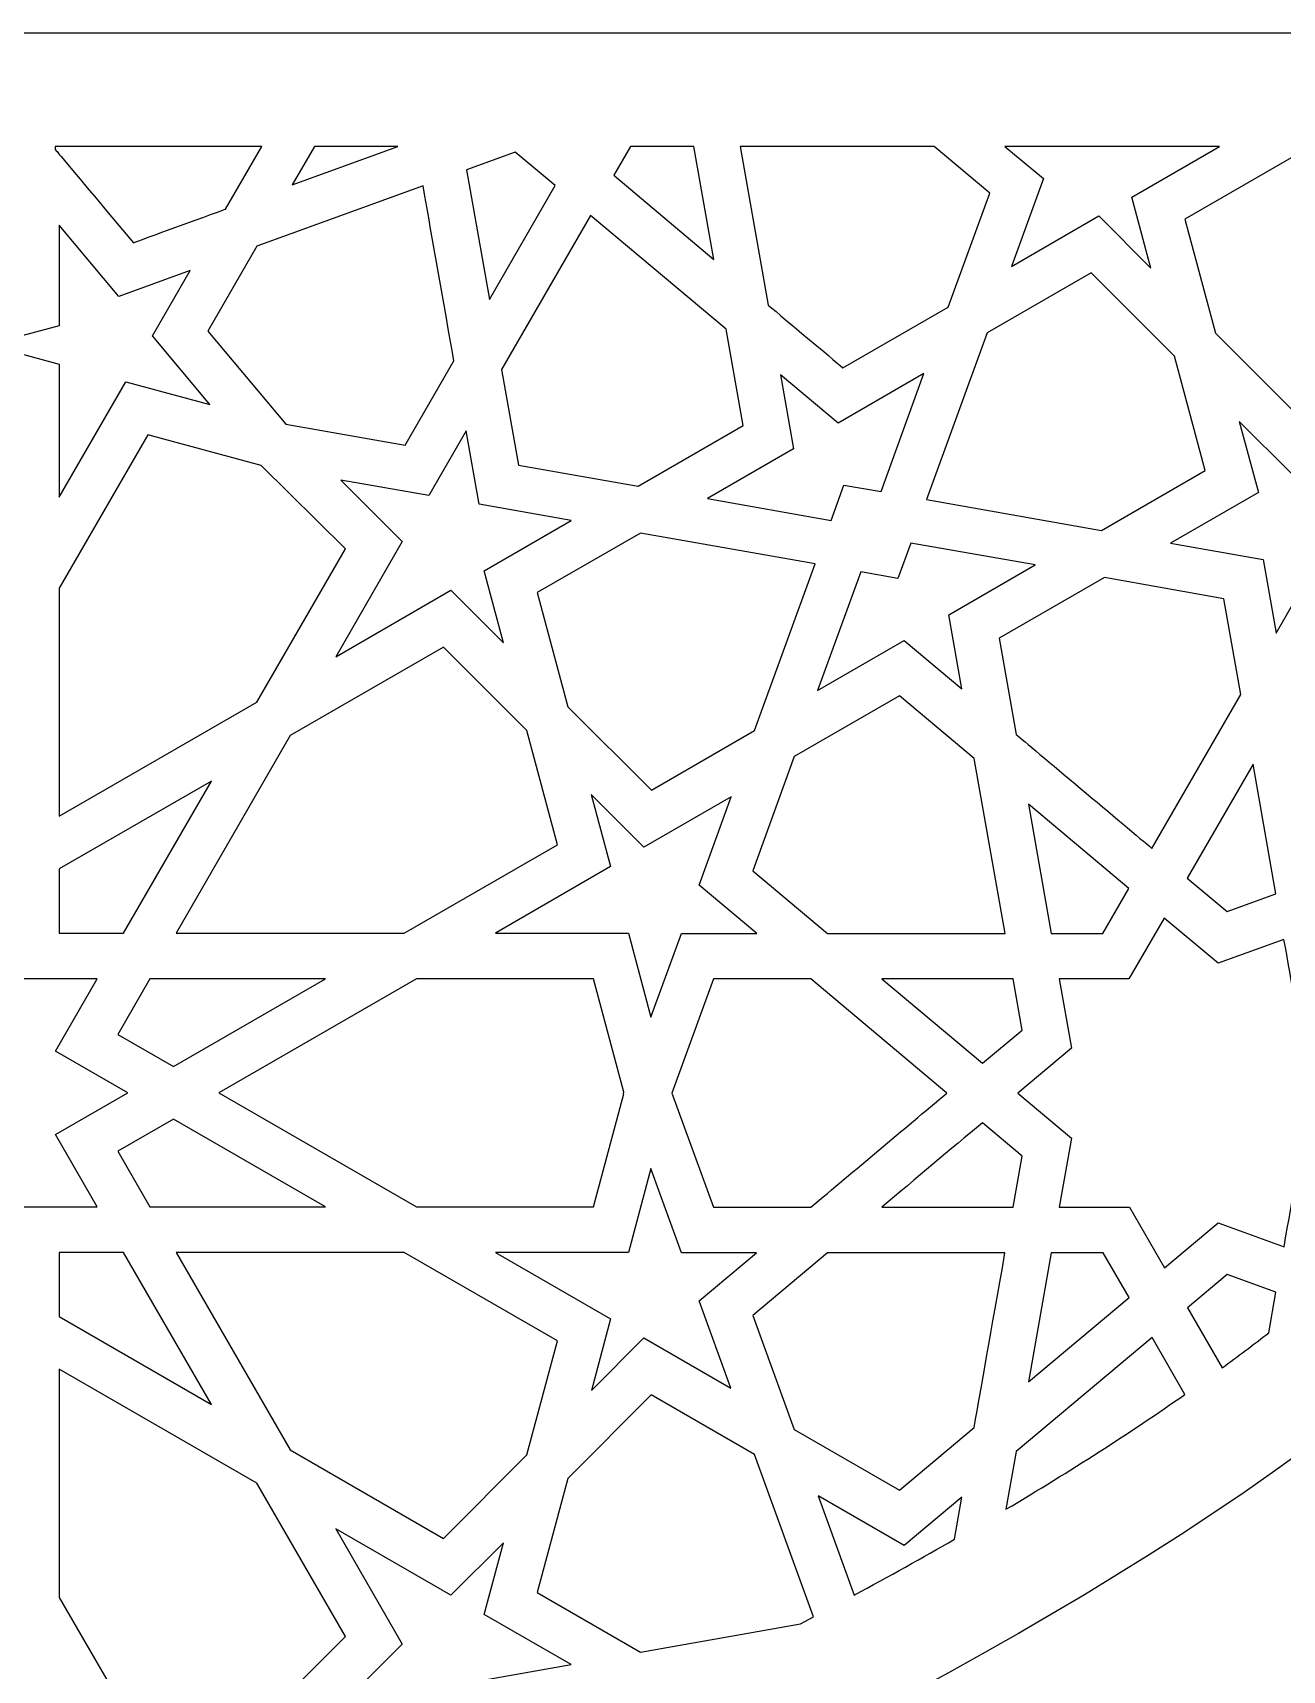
# Model space of a CAD drawing. Header units: millimetres. Extents: x -140 to 140, y -100 to 100.
# Drawn here: x -66.8 to -20.7, y 39.7 to 100.2 of the extents above; entities that cross this region are included whole.
import ezdxf

# ---------------------------------------------------------------- set-up
doc = ezdxf.new("R2010")
doc.units = ezdxf.units.MM
doc.header["$MEASUREMENT"] = 0
doc.layers.add('layer 1', color=7, linetype='Continuous')

msp = doc.modelspace()

# ---------------------------------------------------------------- linework, layer by layer
at = {"layer": 'layer 1', "color": 250}
for points, knots in [([(139.9702, 100.1536), (139.9702, 100.1536), (-139.8764, 100.1536), (-139.8764, 100.1536), (-139.8764, 100.1536), (-139.8764, 100.1536), (-139.8764, -99.8361), (-139.8764, -99.8361), (-139.8764, -99.8361), (-139.8764, -99.8361), (-98.0959, -99.8361), (-98.0959, -99.8361), (-98.0959, -99.8361), (-98.0959, -74.8269), (-98.6187, -74.0488), (-96.1485, -69.5582), (-96.1485, -69.5582), (-93.4787, -64.7051), (-88.4806, -61.3664), (-81.7478, -61.3664), (-81.7478, -61.3664), (-106.4026, -42.1954), (-103.5897, -3.5754), (-69.9403, 19.4906), (-69.9403, 19.4906), (-46.2943, 35.7001), (-11.4759, 43.137), (0.0469, 72.2761), (0.0469, 72.2761), (11.5556, 43.1821), (46.4287, 35.6733), (70.0377, 19.4889), (70.0377, 19.4889), (103.8267, -3.6759), (106.4394, -42.2398), (81.842, -61.3664), (81.842, -61.3664), (91.8654, -61.3664), (98.1897, -69.0139), (98.1897, -77.1568), (98.1897, -77.1568), (98.1897, -77.1568), (98.1897, -99.8361), (98.1897, -99.8361), (98.1897, -99.8361), (98.1897, -99.8361), (139.9702, -99.8361), (139.9702, -99.8361), (139.9702, -99.8361), (139.9702, -99.8361), (139.9702, 100.1536), (139.9702, 100.1536)], [0, 0, 0, 0, 0.0714286, 0.0714286, 0.0714286, 0.0714286, 0.1428571, 0.1428571, 0.1428571, 0.1428571, 0.2142857, 0.2142857, 0.2142857, 0.2142857, 0.2857143, 0.2857143, 0.2857143, 0.2857143, 0.3571429, 0.3571429, 0.3571429, 0.3571429, 0.4285714, 0.4285714, 0.4285714, 0.4285714, 0.5, 0.5, 0.5, 0.5, 0.5714286, 0.5714286, 0.5714286, 0.5714286, 0.6428571, 0.6428571, 0.6428571, 0.6428571, 0.7142857, 0.7142857, 0.7142857, 0.7142857, 0.7857143, 0.7857143, 0.7857143, 0.7857143, 0.8571429, 0.8571429, 0.8571429, 0.8571429, 1, 1, 1, 1]), ([(-59.6773, 93.6406), (-59.7472, 93.6159), (-63.0121, 92.4267), (-63.0827, 92.401), (-63.0827, 92.401), (-66.1215, 96.0226), (-65.7366, 95.5601), (-65.9649, 95.8423), (-65.9649, 95.8423), (-65.9649, 95.8423), (-65.9649, 95.9563), (-65.9649, 95.9563), (-65.9649, 95.9563), (-65.9649, 95.9563), (-58.3399, 95.9563), (-58.3399, 95.9563), (-58.3399, 95.9563), (-58.3399, 95.9563), (-59.6773, 93.6406), (-59.6773, 93.6406)], [0, 0, 0, 0, 0.1666667, 0.1666667, 0.1666667, 0.1666667, 0.3333333, 0.3333333, 0.3333333, 0.3333333, 0.5, 0.5, 0.5, 0.5, 0.6666667, 0.6666667, 0.6666667, 0.6666667, 1, 1, 1, 1]), ([(-57.2181, 94.536), (-57.2181, 94.536), (-56.3982, 95.9563), (-56.3982, 95.9563), (-56.3982, 95.9563), (-56.3982, 95.9563), (-53.3167, 95.9563), (-53.3167, 95.9563), (-53.3167, 95.9563), (-53.3167, 95.9563), (-57.2181, 94.536), (-57.2181, 94.536)], [0, 0, 0, 0, 0.25, 0.25, 0.25, 0.25, 0.5, 0.5, 0.5, 0.5, 1, 1, 1, 1]), ([(-49.9364, 90.2995), (-49.9364, 90.2995), (-50.7813, 95.0891), (-50.7813, 95.0891), (-50.7813, 95.0891), (-50.7813, 95.0891), (-48.9821, 95.7432), (-48.9821, 95.7432), (-48.9821, 95.7432), (-48.9821, 95.7432), (-47.5068, 94.5067), (-47.5068, 94.5067), (-47.5068, 94.5067), (-47.5068, 94.5067), (-49.9364, 90.2995), (-49.9364, 90.2995)], [0, 0, 0, 0, 0.2, 0.2, 0.2, 0.2, 0.4, 0.4, 0.4, 0.4, 0.6, 0.6, 0.6, 0.6, 1, 1, 1, 1]), ([(-45.3447, 94.8884), (-45.3447, 94.8884), (-44.7284, 95.9563), (-44.7284, 95.9563), (-44.7284, 95.9563), (-44.7284, 95.9563), (-42.3792, 95.9563), (-42.3792, 95.9563), (-42.3792, 95.9563), (-42.3792, 95.9563), (-41.6423, 91.7794), (-41.6423, 91.7794), (-41.6423, 91.7794), (-41.6423, 91.7794), (-45.3447, 94.8884), (-45.3447, 94.8884)], [0, 0, 0, 0, 0.2, 0.2, 0.2, 0.2, 0.4, 0.4, 0.4, 0.4, 0.6, 0.6, 0.6, 0.6, 1, 1, 1, 1]), ([(-32.9925, 90.0208), (-32.9925, 90.0208), (-36.8762, 87.781), (-36.8762, 87.781), (-36.8762, 87.781), (-37.337, 88.168), (-38.9805, 89.5456), (-39.6378, 90.097), (-39.6378, 90.097), (-39.6378, 90.097), (-40.6718, 95.9563), (-40.6718, 95.9563), (-40.6718, 95.9563), (-40.6718, 95.9563), (-33.51, 95.9563), (-33.51, 95.9563), (-33.51, 95.9563), (-33.51, 95.9563), (-31.46, 94.2354), (-31.46, 94.2354), (-31.46, 94.2354), (-31.46, 94.2354), (-32.9925, 90.0208), (-32.9925, 90.0208)], [0, 0, 0, 0, 0.1428571, 0.1428571, 0.1428571, 0.1428571, 0.2857143, 0.2857143, 0.2857143, 0.2857143, 0.4285714, 0.4285714, 0.4285714, 0.4285714, 0.5714286, 0.5714286, 0.5714286, 0.5714286, 0.7142857, 0.7142857, 0.7142857, 0.7142857, 1, 1, 1, 1]), ([(-26.2103, 94.0841), (-26.2103, 94.0841), (-25.5069, 91.4612), (-25.5069, 91.4612), (-25.5069, 91.4612), (-25.5069, 91.4612), (-27.4327, 93.3877), (-27.4327, 93.3877), (-27.4327, 93.3877), (-27.4327, 93.3877), (-30.6553, 91.5271), (-30.6553, 91.5271), (-30.6553, 91.5271), (-30.6553, 91.5271), (-29.4774, 94.7671), (-29.4774, 94.7671), (-29.4774, 94.7671), (-29.4774, 94.7671), (-30.8938, 95.9563), (-30.8938, 95.9563), (-30.8938, 95.9563), (-30.8938, 95.9563), (-22.9676, 95.9563), (-22.9676, 95.9563), (-22.9676, 95.9563), (-22.9676, 95.9563), (-26.2103, 94.0841), (-26.2103, 94.0841)], [0, 0, 0, 0, 0.125, 0.125, 0.125, 0.125, 0.25, 0.25, 0.25, 0.25, 0.375, 0.375, 0.375, 0.375, 0.5, 0.5, 0.5, 0.5, 0.625, 0.625, 0.625, 0.625, 0.75, 0.75, 0.75, 0.75, 1, 1, 1, 1]), ([(-14.3806, 89.2426), (-14.3806, 89.2426), (-20.0392, 85.9758), (-20.0392, 85.9758), (-20.0392, 85.9758), (-20.0392, 85.9758), (-23.1182, 89.0566), (-23.1182, 89.0566), (-23.1182, 89.0566), (-23.1182, 89.0566), (-24.2517, 93.273), (-24.2517, 93.273), (-24.2517, 93.273), (-24.2517, 93.273), (-19.6042, 95.9563), (-19.6042, 95.9563), (-19.6042, 95.9563), (-19.6042, 95.9563), (-10.5047, 95.9563), (-10.5047, 95.9563), (-10.5047, 95.9563), (-10.5047, 95.9563), (-14.3806, 89.2426), (-14.3806, 89.2426)], [0, 0, 0, 0, 0.1428571, 0.1428571, 0.1428571, 0.1428571, 0.2857143, 0.2857143, 0.2857143, 0.2857143, 0.4285714, 0.4285714, 0.4285714, 0.4285714, 0.5714286, 0.5714286, 0.5714286, 0.5714286, 0.7142857, 0.7142857, 0.7142857, 0.7142857, 1, 1, 1, 1]), ([(-53.0405, 84.9221), (-53.0405, 84.9221), (-57.4552, 85.7), (-57.4552, 85.7), (-57.4552, 85.7), (-57.4552, 85.7), (-60.3359, 89.1343), (-60.3359, 89.1343), (-60.3359, 89.1343), (-60.3359, 89.1343), (-58.5265, 92.2697), (-58.5265, 92.2697), (-58.5265, 92.2697), (-58.5265, 92.2697), (-52.3857, 94.5053), (-52.3857, 94.5053), (-52.3857, 94.5053), (-52.0213, 92.444), (-51.6058, 90.0825), (-51.2449, 88.0332), (-51.2449, 88.0332), (-51.2449, 88.0332), (-53.0405, 84.9221), (-53.0405, 84.9221)], [0, 0, 0, 0, 0.1428571, 0.1428571, 0.1428571, 0.1428571, 0.2857143, 0.2857143, 0.2857143, 0.2857143, 0.4285714, 0.4285714, 0.4285714, 0.4285714, 0.5714286, 0.5714286, 0.5714286, 0.5714286, 0.7142857, 0.7142857, 0.7142857, 0.7142857, 1, 1, 1, 1]), ([(-44.4437, 83.4094), (-44.4437, 83.4094), (-48.8583, 84.1894), (-48.8583, 84.1894), (-48.8583, 84.1894), (-48.8583, 84.1894), (-49.4824, 87.7231), (-49.4824, 87.7231), (-49.4824, 87.7231), (-49.4824, 87.7231), (-46.1987, 93.4096), (-46.1987, 93.4096), (-46.1987, 93.4096), (-46.1987, 93.4096), (-41.1875, 89.2016), (-41.1875, 89.2016), (-41.1875, 89.2016), (-41.1875, 89.2016), (-40.5617, 85.653), (-40.5617, 85.653), (-40.5617, 85.653), (-40.5617, 85.653), (-44.4437, 83.4094), (-44.4437, 83.4094)], [0, 0, 0, 0, 0.1428571, 0.1428571, 0.1428571, 0.1428571, 0.2857143, 0.2857143, 0.2857143, 0.2857143, 0.4285714, 0.4285714, 0.4285714, 0.4285714, 0.5714286, 0.5714286, 0.5714286, 0.5714286, 0.7142857, 0.7142857, 0.7142857, 0.7142857, 1, 1, 1, 1]), ([(-65.8178, 89.3332), (-65.8178, 89.3332), (-65.8178, 93.0448), (-65.8178, 93.0448), (-65.8178, 93.0448), (-65.8178, 93.0448), (-63.6136, 90.418), (-63.6136, 90.418), (-63.6136, 90.418), (-63.6136, 90.418), (-60.984, 91.3751), (-60.984, 91.3751), (-60.984, 91.3751), (-60.984, 91.3751), (-62.3806, 88.9561), (-62.3806, 88.9561), (-62.3806, 88.9561), (-62.3806, 88.9561), (-60.2605, 86.4277), (-60.2605, 86.4277), (-60.2605, 86.4277), (-60.2605, 86.4277), (-63.3617, 87.2596), (-63.3617, 87.2596), (-63.3617, 87.2596), (-63.3617, 87.2596), (-65.8178, 83.0051), (-65.8178, 83.0051), (-65.8178, 83.0051), (-65.8178, 83.0051), (-65.8178, 87.9172), (-65.8178, 87.9172), (-65.8178, 87.9172), (-65.8178, 87.9172), (-68.4615, 88.6252), (-68.4615, 88.6252), (-68.4615, 88.6252), (-68.4615, 88.6252), (-65.8178, 89.3332), (-65.8178, 89.3332)], [0, 0, 0, 0, 0.0909091, 0.0909091, 0.0909091, 0.0909091, 0.1818182, 0.1818182, 0.1818182, 0.1818182, 0.2727273, 0.2727273, 0.2727273, 0.2727273, 0.3636364, 0.3636364, 0.3636364, 0.3636364, 0.4545455, 0.4545455, 0.4545455, 0.4545455, 0.5454545, 0.5454545, 0.5454545, 0.5454545, 0.6363636, 0.6363636, 0.6363636, 0.6363636, 0.7272727, 0.7272727, 0.7272727, 0.7272727, 0.8181818, 0.8181818, 0.8181818, 0.8181818, 1, 1, 1, 1]), ([(-27.3346, 81.7743), (-27.3346, 81.7743), (-33.7891, 82.912), (-33.7891, 82.912), (-33.7891, 82.912), (-33.7891, 82.912), (-31.5472, 89.0708), (-31.5472, 89.0708), (-31.5472, 89.0708), (-31.5472, 89.0708), (-27.7096, 91.2862), (-27.7096, 91.2862), (-27.7096, 91.2862), (-27.7096, 91.2862), (-24.6299, 88.2057), (-24.6299, 88.2057), (-24.6299, 88.2057), (-24.6299, 88.2057), (-23.4971, 83.9897), (-23.4971, 83.9897), (-23.4971, 83.9897), (-23.4971, 83.9897), (-27.3346, 81.7743), (-27.3346, 81.7743)], [0, 0, 0, 0, 0.1428571, 0.1428571, 0.1428571, 0.1428571, 0.2857143, 0.2857143, 0.2857143, 0.2857143, 0.4285714, 0.4285714, 0.4285714, 0.4285714, 0.5714286, 0.5714286, 0.5714286, 0.5714286, 0.7142857, 0.7142857, 0.7142857, 0.7142857, 1, 1, 1, 1]), ([(-37.0558, 85.7367), (-37.0558, 85.7367), (-33.885, 87.5651), (-33.885, 87.5651), (-33.885, 87.5651), (-33.885, 87.5651), (-35.4708, 83.2083), (-35.4708, 83.2083), (-35.4708, 83.2083), (-35.4708, 83.2083), (-36.8409, 83.4503), (-36.8409, 83.4503), (-36.8409, 83.4503), (-36.8409, 83.4503), (-37.3165, 82.1433), (-37.3165, 82.1433), (-37.3165, 82.1433), (-37.3165, 82.1433), (-41.8807, 82.9487), (-41.8807, 82.9487), (-41.8807, 82.9487), (-41.8807, 82.9487), (-38.7011, 84.7859), (-38.7011, 84.7859), (-38.7011, 84.7859), (-38.7011, 84.7859), (-39.1837, 87.5217), (-39.1837, 87.5217), (-39.1837, 87.5217), (-39.1837, 87.5217), (-37.0558, 85.7367), (-37.0558, 85.7367)], [0, 0, 0, 0, 0.1111111, 0.1111111, 0.1111111, 0.1111111, 0.2222222, 0.2222222, 0.2222222, 0.2222222, 0.3333333, 0.3333333, 0.3333333, 0.3333333, 0.4444444, 0.4444444, 0.4444444, 0.4444444, 0.5555556, 0.5555556, 0.5555556, 0.5555556, 0.6666667, 0.6666667, 0.6666667, 0.6666667, 0.7777778, 0.7777778, 0.7777778, 0.7777778, 1, 1, 1, 1]), ([(-18.518, 82.0755), (-18.518, 82.0755), (-16.25, 79.8093), (-16.25, 79.8093), (-16.25, 79.8093), (-16.25, 79.8093), (-19.4956, 80.3815), (-19.4956, 80.3815), (-19.4956, 80.3815), (-19.4956, 80.3815), (-20.8788, 77.9851), (-20.8788, 77.9851), (-20.8788, 77.9851), (-20.8788, 77.9851), (-21.3582, 80.705), (-21.3582, 80.705), (-21.3582, 80.705), (-21.3582, 80.705), (-24.7777, 81.3086), (-24.7777, 81.3086), (-24.7777, 81.3086), (-24.7777, 81.3086), (-21.5385, 83.1787), (-21.5385, 83.1787), (-21.5385, 83.1787), (-21.5385, 83.1787), (-22.2416, 85.8005), (-22.2416, 85.8005), (-22.2416, 85.8005), (-22.2416, 85.8005), (-20.3161, 83.874), (-20.3161, 83.874), (-20.3161, 83.874), (-20.3161, 83.874), (-16.0616, 86.3304), (-16.0616, 86.3304), (-16.0616, 86.3304), (-16.0616, 86.3304), (-18.518, 82.0755), (-18.518, 82.0755)], [0, 0, 0, 0, 0.0909091, 0.0909091, 0.0909091, 0.0909091, 0.1818182, 0.1818182, 0.1818182, 0.1818182, 0.2727273, 0.2727273, 0.2727273, 0.2727273, 0.3636364, 0.3636364, 0.3636364, 0.3636364, 0.4545455, 0.4545455, 0.4545455, 0.4545455, 0.5454545, 0.5454545, 0.5454545, 0.5454545, 0.6363636, 0.6363636, 0.6363636, 0.6363636, 0.7272727, 0.7272727, 0.7272727, 0.7272727, 0.8181818, 0.8181818, 0.8181818, 0.8181818, 1, 1, 1, 1]), ([(-58.3614, 84.1777), (-58.3614, 84.1777), (-55.2531, 81.0885), (-55.2531, 81.0885), (-55.2531, 81.0885), (-55.2531, 81.0885), (-58.5202, 75.4299), (-58.5202, 75.4299), (-58.5202, 75.4299), (-58.5202, 75.4299), (-65.8178, 71.2167), (-65.8178, 71.2167), (-65.8178, 71.2167), (-65.8178, 71.2167), (-65.8178, 79.6421), (-65.8178, 79.6421), (-65.8178, 79.6421), (-65.8178, 79.6421), (-62.5503, 85.301), (-62.5503, 85.301), (-62.5503, 85.301), (-62.5503, 85.301), (-58.3614, 84.1777), (-58.3614, 84.1777)], [0, 0, 0, 0, 0.1428571, 0.1428571, 0.1428571, 0.1428571, 0.2857143, 0.2857143, 0.2857143, 0.2857143, 0.4285714, 0.4285714, 0.4285714, 0.4285714, 0.5714286, 0.5714286, 0.5714286, 0.5714286, 0.7142857, 0.7142857, 0.7142857, 0.7142857, 1, 1, 1, 1]), ([(-50.1248, 80.2866), (-50.1248, 80.2866), (-49.4104, 77.6235), (-49.4104, 77.6235), (-49.4104, 77.6235), (-49.4104, 77.6235), (-51.3532, 79.5673), (-51.3532, 79.5673), (-51.3532, 79.5673), (-51.3532, 79.5673), (-55.608, 77.1109), (-55.608, 77.1109), (-55.608, 77.1109), (-55.608, 77.1109), (-53.1516, 81.3657), (-53.1516, 81.3657), (-53.1516, 81.3657), (-53.1516, 81.3657), (-55.4214, 83.6341), (-55.4214, 83.6341), (-55.4214, 83.6341), (-55.4214, 83.6341), (-52.173, 83.0615), (-52.173, 83.0615), (-52.173, 83.0615), (-52.173, 83.0615), (-50.7901, 85.4573), (-50.7901, 85.4573), (-50.7901, 85.4573), (-50.7901, 85.4573), (-50.3104, 82.738), (-50.3104, 82.738), (-50.3104, 82.738), (-50.3104, 82.738), (-46.917, 82.1387), (-46.917, 82.1387), (-46.917, 82.1387), (-46.917, 82.1387), (-50.1248, 80.2866), (-50.1248, 80.2866)], [0, 0, 0, 0, 0.0909091, 0.0909091, 0.0909091, 0.0909091, 0.1818182, 0.1818182, 0.1818182, 0.1818182, 0.2727273, 0.2727273, 0.2727273, 0.2727273, 0.3636364, 0.3636364, 0.3636364, 0.3636364, 0.4545455, 0.4545455, 0.4545455, 0.4545455, 0.5454545, 0.5454545, 0.5454545, 0.5454545, 0.6363636, 0.6363636, 0.6363636, 0.6363636, 0.7272727, 0.7272727, 0.7272727, 0.7272727, 0.8181818, 0.8181818, 0.8181818, 0.8181818, 1, 1, 1, 1]), ([(-40.1405, 74.3807), (-40.1405, 74.3807), (-43.9533, 72.1794), (-43.9533, 72.1794), (-43.9533, 72.1794), (-43.9533, 72.1794), (-47.0369, 75.2634), (-47.0369, 75.2634), (-47.0369, 75.2634), (-47.0369, 75.2634), (-48.1662, 79.4756), (-48.1662, 79.4756), (-48.1662, 79.4756), (-48.1662, 79.4756), (-44.353, 81.6769), (-44.353, 81.6769), (-44.353, 81.6769), (-44.353, 81.6769), (-37.8996, 80.5385), (-37.8996, 80.5385), (-37.8996, 80.5385), (-37.8996, 80.5385), (-40.1405, 74.3807), (-40.1405, 74.3807)], [0, 0, 0, 0, 0.1428571, 0.1428571, 0.1428571, 0.1428571, 0.2857143, 0.2857143, 0.2857143, 0.2857143, 0.4285714, 0.4285714, 0.4285714, 0.4285714, 0.5714286, 0.5714286, 0.5714286, 0.5714286, 0.7142857, 0.7142857, 0.7142857, 0.7142857, 1, 1, 1, 1]), ([(-32.9674, 78.6571), (-32.9674, 78.6571), (-32.4848, 75.921), (-32.4848, 75.921), (-32.4848, 75.921), (-32.4848, 75.921), (-34.6132, 77.7064), (-34.6132, 77.7064), (-34.6132, 77.7064), (-34.6132, 77.7064), (-37.8125, 75.8613), (-37.8125, 75.8613), (-37.8125, 75.8613), (-37.8125, 75.8613), (-36.2186, 80.2418), (-36.2186, 80.2418), (-36.2186, 80.2418), (-36.2186, 80.2418), (-34.8492, 80.0001), (-34.8492, 80.0001), (-34.8492, 80.0001), (-34.8492, 80.0001), (-34.3733, 81.3072), (-34.3733, 81.3072), (-34.3733, 81.3072), (-34.3733, 81.3072), (-29.7819, 80.4979), (-29.7819, 80.4979), (-29.7819, 80.4979), (-29.7819, 80.4979), (-32.9674, 78.6571), (-32.9674, 78.6571)], [0, 0, 0, 0, 0.1111111, 0.1111111, 0.1111111, 0.1111111, 0.2222222, 0.2222222, 0.2222222, 0.2222222, 0.3333333, 0.3333333, 0.3333333, 0.3333333, 0.4444444, 0.4444444, 0.4444444, 0.4444444, 0.5555556, 0.5555556, 0.5555556, 0.5555556, 0.6666667, 0.6666667, 0.6666667, 0.6666667, 0.7777778, 0.7777778, 0.7777778, 0.7777778, 1, 1, 1, 1]), ([(-25.4699, 70.0335), (-26.3261, 70.7521), (-29.9685, 73.8106), (-30.4811, 74.2407), (-30.4811, 74.2407), (-30.4811, 74.2407), (-31.1069, 77.79), (-31.1069, 77.79), (-31.1069, 77.79), (-31.1069, 77.79), (-27.2249, 80.0333), (-27.2249, 80.0333), (-27.2249, 80.0333), (-27.2249, 80.0333), (-22.8106, 79.2537), (-22.8106, 79.2537), (-22.8106, 79.2537), (-22.8106, 79.2537), (-22.1862, 75.7199), (-22.1862, 75.7199), (-22.1862, 75.7199), (-22.1862, 75.7199), (-25.4699, 70.0335), (-25.4699, 70.0335)], [0, 0, 0, 0, 0.1428571, 0.1428571, 0.1428571, 0.1428571, 0.2857143, 0.2857143, 0.2857143, 0.2857143, 0.4285714, 0.4285714, 0.4285714, 0.4285714, 0.5714286, 0.5714286, 0.5714286, 0.5714286, 0.7142857, 0.7142857, 0.7142857, 0.7142857, 1, 1, 1, 1]), ([(-51.6304, 77.4658), (-51.6304, 77.4658), (-48.5475, 74.3811), (-48.5475, 74.3811), (-48.5475, 74.3811), (-48.5475, 74.3811), (-47.4176, 70.1682), (-47.4176, 70.1682), (-47.4176, 70.1682), (-47.4176, 70.1682), (-53.0768, 66.9011), (-53.0768, 66.9011), (-53.0768, 66.9011), (-53.0768, 66.9011), (-61.5019, 66.9011), (-61.5019, 66.9011), (-61.5019, 66.9011), (-61.5019, 66.9011), (-57.289, 74.1987), (-57.289, 74.1987), (-57.289, 74.1987), (-57.289, 74.1987), (-51.6304, 77.4658), (-51.6304, 77.4658)], [0, 0, 0, 0, 0.1428571, 0.1428571, 0.1428571, 0.1428571, 0.2857143, 0.2857143, 0.2857143, 0.2857143, 0.4285714, 0.4285714, 0.4285714, 0.4285714, 0.5714286, 0.5714286, 0.5714286, 0.5714286, 0.7142857, 0.7142857, 0.7142857, 0.7142857, 1, 1, 1, 1]), ([(-30.8917, 66.8899), (-30.8917, 66.8899), (-37.4474, 66.8899), (-37.4474, 66.8899), (-37.4474, 66.8899), (-37.4474, 66.8899), (-40.2089, 69.2076), (-40.2089, 69.2076), (-40.2089, 69.2076), (-40.2089, 69.2076), (-38.6764, 73.4219), (-38.6764, 73.4219), (-38.6764, 73.4219), (-38.6764, 73.4219), (-34.7924, 75.6617), (-34.7924, 75.6617), (-34.7924, 75.6617), (-34.7924, 75.6617), (-32.0308, 73.346), (-32.0308, 73.346), (-32.0308, 73.346), (-32.0308, 73.346), (-30.8917, 66.8899), (-30.8917, 66.8899)], [0, 0, 0, 0, 0.1428571, 0.1428571, 0.1428571, 0.1428571, 0.2857143, 0.2857143, 0.2857143, 0.2857143, 0.4285714, 0.4285714, 0.4285714, 0.4285714, 0.5714286, 0.5714286, 0.5714286, 0.5714286, 0.7142857, 0.7142857, 0.7142857, 0.7142857, 1, 1, 1, 1]), ([(-22.6868, 67.6998), (-22.6868, 67.6998), (-24.1618, 68.9363), (-24.1618, 68.9363), (-24.1618, 68.9363), (-24.1618, 68.9363), (-21.7322, 73.1435), (-21.7322, 73.1435), (-21.7322, 73.1435), (-21.7322, 73.1435), (-20.8876, 68.3539), (-20.8876, 68.3539), (-20.8876, 68.3539), (-20.8876, 68.3539), (-22.6868, 67.6998), (-22.6868, 67.6998)], [0, 0, 0, 0, 0.2, 0.2, 0.2, 0.2, 0.4, 0.4, 0.4, 0.4, 0.6, 0.6, 0.6, 0.6, 1, 1, 1, 1]), ([(-65.8178, 66.9011), (-65.8178, 66.9011), (-65.8178, 69.2753), (-65.8178, 69.2753), (-65.8178, 69.2753), (-65.8178, 69.2753), (-60.2012, 72.5174), (-60.2012, 72.5174), (-60.2012, 72.5174), (-60.2012, 72.5174), (-63.4436, 66.9011), (-63.4436, 66.9011), (-63.4436, 66.9011), (-63.4436, 66.9011), (-65.8178, 66.9011), (-65.8178, 66.9011)], [0, 0, 0, 0, 0.2, 0.2, 0.2, 0.2, 0.4, 0.4, 0.4, 0.4, 0.6, 0.6, 0.6, 0.6, 1, 1, 1, 1]), ([(-42.841, 66.8899), (-42.841, 66.8899), (-43.9688, 63.7925), (-43.9688, 63.7925), (-43.9688, 63.7925), (-43.9688, 63.7925), (-44.8014, 66.9011), (-44.8014, 66.9011), (-44.8014, 66.9011), (-44.8014, 66.9011), (-49.7135, 66.9011), (-49.7135, 66.9011), (-49.7135, 66.9011), (-49.7135, 66.9011), (-45.459, 69.3572), (-45.459, 69.3572), (-45.459, 69.3572), (-45.459, 69.3572), (-46.1733, 72.0214), (-46.1733, 72.0214), (-46.1733, 72.0214), (-46.1733, 72.0214), (-44.2306, 70.0776), (-44.2306, 70.0776), (-44.2306, 70.0776), (-44.2306, 70.0776), (-41.0048, 71.9399), (-41.0048, 71.9399), (-41.0048, 71.9399), (-41.0048, 71.9399), (-42.1915, 68.6756), (-42.1915, 68.6756), (-42.1915, 68.6756), (-42.1915, 68.6756), (-40.0632, 66.8899), (-40.0632, 66.8899), (-40.0632, 66.8899), (-40.0632, 66.8899), (-42.841, 66.8899), (-42.841, 66.8899)], [0, 0, 0, 0, 0.0909091, 0.0909091, 0.0909091, 0.0909091, 0.1818182, 0.1818182, 0.1818182, 0.1818182, 0.2727273, 0.2727273, 0.2727273, 0.2727273, 0.3636364, 0.3636364, 0.3636364, 0.3636364, 0.4545455, 0.4545455, 0.4545455, 0.4545455, 0.5454545, 0.5454545, 0.5454545, 0.5454545, 0.6363636, 0.6363636, 0.6363636, 0.6363636, 0.7272727, 0.7272727, 0.7272727, 0.7272727, 0.8181818, 0.8181818, 0.8181818, 0.8181818, 1, 1, 1, 1]), ([(-26.3239, 68.5543), (-26.3239, 68.5543), (-27.2853, 66.8899), (-27.2853, 66.8899), (-27.2853, 66.8899), (-27.2853, 66.8899), (-29.1843, 66.8899), (-29.1843, 66.8899), (-29.1843, 66.8899), (-29.1843, 66.8899), (-30.0263, 71.6633), (-30.0263, 71.6633), (-30.0263, 71.6633), (-30.0263, 71.6633), (-26.3239, 68.5543), (-26.3239, 68.5543)], [0, 0, 0, 0, 0.2, 0.2, 0.2, 0.2, 0.4, 0.4, 0.4, 0.4, 0.6, 0.6, 0.6, 0.6, 1, 1, 1, 1]), ([(-71.7116, 52.5819), (-71.7116, 52.5819), (-73.2529, 55.251), (-73.2529, 55.251), (-73.2529, 55.251), (-73.2529, 55.251), (-75.9241, 53.7094), (-75.9241, 53.7094), (-75.9241, 53.7094), (-75.9241, 53.7094), (-75.9241, 56.7944), (-75.9241, 56.7944), (-75.9241, 56.7944), (-75.9241, 56.7944), (-79.0092, 56.7944), (-79.0092, 56.7944), (-79.0092, 56.7944), (-79.0092, 56.7944), (-77.4675, 59.466), (-77.4675, 59.466), (-77.4675, 59.466), (-77.4675, 59.466), (-80.137, 61.0069), (-80.137, 61.0069), (-80.137, 61.0069), (-80.137, 61.0069), (-77.4675, 62.5482), (-77.4675, 62.5482), (-77.4675, 62.5482), (-77.4675, 62.5482), (-79.0092, 65.2198), (-79.0092, 65.2198), (-79.0092, 65.2198), (-79.0092, 65.2198), (-75.9241, 65.2198), (-75.9241, 65.2198), (-75.9241, 65.2198), (-75.9241, 65.2198), (-75.9241, 68.3048), (-75.9241, 68.3048), (-75.9241, 68.3048), (-75.9241, 68.3048), (-73.2529, 66.7632), (-73.2529, 66.7632), (-73.2529, 66.7632), (-73.2529, 66.7632), (-71.7116, 69.4323), (-71.7116, 69.4323), (-71.7116, 69.4323), (-71.7116, 69.4323), (-70.1703, 66.7632), (-70.1703, 66.7632), (-70.1703, 66.7632), (-70.1703, 66.7632), (-67.4991, 68.3048), (-67.4991, 68.3048), (-67.4991, 68.3048), (-67.4991, 68.3048), (-67.4991, 65.2198), (-67.4991, 65.2198), (-67.4991, 65.2198), (-67.4991, 65.2198), (-64.4141, 65.2198), (-64.4141, 65.2198), (-64.4141, 65.2198), (-64.4141, 65.2198), (-65.9557, 62.5482), (-65.9557, 62.5482), (-65.9557, 62.5482), (-65.9557, 62.5482), (-63.2862, 61.0069), (-63.2862, 61.0069), (-63.2862, 61.0069), (-63.2862, 61.0069), (-65.9557, 59.466), (-65.9557, 59.466), (-65.9557, 59.466), (-65.9557, 59.466), (-64.4141, 56.7944), (-64.4141, 56.7944), (-64.4141, 56.7944), (-64.4141, 56.7944), (-67.4991, 56.7944), (-67.4991, 56.7944), (-67.4991, 56.7944), (-67.4991, 56.7944), (-67.4991, 53.7094), (-67.4991, 53.7094), (-67.4991, 53.7094), (-67.4991, 53.7094), (-70.1703, 55.251), (-70.1703, 55.251), (-70.1703, 55.251), (-70.1703, 55.251), (-71.7116, 52.5819), (-71.7116, 52.5819)], [0, 0, 0, 0, 0.04, 0.04, 0.04, 0.04, 0.08, 0.08, 0.08, 0.08, 0.12, 0.12, 0.12, 0.12, 0.16, 0.16, 0.16, 0.16, 0.2, 0.2, 0.2, 0.2, 0.24, 0.24, 0.24, 0.24, 0.28, 0.28, 0.28, 0.28, 0.32, 0.32, 0.32, 0.32, 0.36, 0.36, 0.36, 0.36, 0.4, 0.4, 0.4, 0.4, 0.44, 0.44, 0.44, 0.44, 0.48, 0.48, 0.48, 0.48, 0.52, 0.52, 0.52, 0.52, 0.56, 0.56, 0.56, 0.56, 0.6, 0.6, 0.6, 0.6, 0.64, 0.64, 0.64, 0.64, 0.68, 0.68, 0.68, 0.68, 0.72, 0.72, 0.72, 0.72, 0.76, 0.76, 0.76, 0.76, 0.8, 0.8, 0.8, 0.8, 0.84, 0.84, 0.84, 0.84, 0.88, 0.88, 0.88, 0.88, 0.92, 0.92, 0.92, 0.92, 1, 1, 1, 1]), ([(-20.5906, 55.3194), (-20.5906, 55.3194), (-23.0237, 56.2056), (-23.0237, 56.2056), (-23.0237, 56.2056), (-23.0237, 56.2056), (-25.0056, 54.543), (-25.0056, 54.543), (-25.0056, 54.543), (-25.0056, 54.543), (-26.2996, 56.7831), (-26.2996, 56.7831), (-26.2996, 56.7831), (-26.2996, 56.7831), (-28.889, 56.7831), (-28.889, 56.7831), (-28.889, 56.7831), (-28.889, 56.7831), (-28.4378, 59.3309), (-28.4378, 59.3309), (-28.4378, 59.3309), (-28.4378, 59.3309), (-30.4218, 60.9971), (-30.4218, 60.9971), (-30.4218, 60.9971), (-30.4218, 60.9971), (-28.4381, 62.6593), (-28.4381, 62.6593), (-28.4381, 62.6593), (-28.4381, 62.6593), (-28.8876, 65.2082), (-28.8876, 65.2082), (-28.8876, 65.2082), (-28.8876, 65.2082), (-26.3148, 65.2082), (-26.3148, 65.2082), (-26.3148, 65.2082), (-26.3148, 65.2082), (-25.0155, 67.4578), (-25.0155, 67.4578), (-25.0155, 67.4578), (-25.0155, 67.4578), (-23.0233, 65.7881), (-23.0233, 65.7881), (-23.0233, 65.7881), (-23.0233, 65.7881), (-20.5913, 66.6725), (-20.5913, 66.6725), (-20.5913, 66.6725), (-20.2953, 64.988), (-20.265, 64.8219), (-20.1404, 64.1213), (-20.1404, 64.1213), (-20.1404, 64.1213), (-17.7218, 63.2418), (-17.7218, 63.2418), (-17.7218, 63.2418), (-17.7218, 63.2418), (-19.0105, 61.0083), (-19.0105, 61.0083), (-19.0105, 61.0083), (-19.0105, 61.0083), (-17.7105, 58.7544), (-17.7105, 58.7544), (-17.7105, 58.7544), (-17.7105, 58.7544), (-20.2382, 57.8362), (-20.2382, 57.8362), (-20.2382, 57.8362), (-20.235, 57.2167), (-20.1817, 57.6227), (-20.5906, 55.3194)], [0, 0, 0, 0, 0.0526316, 0.0526316, 0.0526316, 0.0526316, 0.1052632, 0.1052632, 0.1052632, 0.1052632, 0.1578947, 0.1578947, 0.1578947, 0.1578947, 0.2105263, 0.2105263, 0.2105263, 0.2105263, 0.2631579, 0.2631579, 0.2631579, 0.2631579, 0.3157895, 0.3157895, 0.3157895, 0.3157895, 0.3684211, 0.3684211, 0.3684211, 0.3684211, 0.4210526, 0.4210526, 0.4210526, 0.4210526, 0.4736842, 0.4736842, 0.4736842, 0.4736842, 0.5263158, 0.5263158, 0.5263158, 0.5263158, 0.5789474, 0.5789474, 0.5789474, 0.5789474, 0.6315789, 0.6315789, 0.6315789, 0.6315789, 0.6842105, 0.6842105, 0.6842105, 0.6842105, 0.7368421, 0.7368421, 0.7368421, 0.7368421, 0.7894737, 0.7894737, 0.7894737, 0.7894737, 0.8421053, 0.8421053, 0.8421053, 0.8421053, 0.8947368, 0.8947368, 0.8947368, 0.8947368, 1, 1, 1, 1]), ([(-55.9897, 65.2198), (-55.9897, 65.2198), (-61.6049, 61.9778), (-61.6049, 61.9778), (-61.6049, 61.9778), (-61.6049, 61.9778), (-63.6584, 63.1638), (-63.6584, 63.1638), (-63.6584, 63.1638), (-63.6584, 63.1638), (-62.4724, 65.2198), (-62.4724, 65.2198), (-62.4724, 65.2198), (-62.4724, 65.2198), (-55.9897, 65.2198), (-55.9897, 65.2198)], [0, 0, 0, 0, 0.2, 0.2, 0.2, 0.2, 0.4, 0.4, 0.4, 0.4, 0.6, 0.6, 0.6, 0.6, 1, 1, 1, 1]), ([(-44.9756, 60.9632), (-44.9756, 60.9632), (-46.0922, 56.7944), (-46.0922, 56.7944), (-46.0922, 56.7944), (-46.0922, 56.7944), (-52.6263, 56.7944), (-52.6263, 56.7944), (-52.6263, 56.7944), (-52.6263, 56.7944), (-59.9232, 61.0069), (-59.9232, 61.0069), (-59.9232, 61.0069), (-59.9232, 61.0069), (-52.6263, 65.2198), (-52.6263, 65.2198), (-52.6263, 65.2198), (-52.6263, 65.2198), (-46.0922, 65.2198), (-46.0922, 65.2198), (-46.0922, 65.2198), (-46.0922, 65.2198), (-44.9693, 61.0274), (-44.9693, 61.0274), (-44.9693, 61.0274), (-44.9693, 61.0274), (-44.9788, 60.972), (-44.9788, 60.972), (-44.9788, 60.972), (-44.9788, 60.972), (-44.9756, 60.9632), (-44.9756, 60.9632)], [0, 0, 0, 0, 0.1111111, 0.1111111, 0.1111111, 0.1111111, 0.2222222, 0.2222222, 0.2222222, 0.2222222, 0.3333333, 0.3333333, 0.3333333, 0.3333333, 0.4444444, 0.4444444, 0.4444444, 0.4444444, 0.5555556, 0.5555556, 0.5555556, 0.5555556, 0.6666667, 0.6666667, 0.6666667, 0.6666667, 0.7777778, 0.7777778, 0.7777778, 0.7777778, 1, 1, 1, 1]), ([(-41.6638, 56.7831), (-41.6638, 56.7831), (-43.198, 60.9956), (-43.198, 60.9956), (-43.198, 60.9956), (-43.198, 60.9956), (-41.6638, 65.2082), (-41.6638, 65.2082), (-41.6638, 65.2082), (-41.6638, 65.2082), (-38.0591, 65.2082), (-38.0591, 65.2082), (-38.0591, 65.2082), (-38.0591, 65.2082), (-33.0376, 60.9971), (-33.0376, 60.9971), (-33.0376, 60.9971), (-34.6375, 59.6533), (-36.4702, 58.117), (-38.0612, 56.7831), (-38.0612, 56.7831), (-38.0612, 56.7831), (-41.6638, 56.7831), (-41.6638, 56.7831)], [0, 0, 0, 0, 0.1428571, 0.1428571, 0.1428571, 0.1428571, 0.2857143, 0.2857143, 0.2857143, 0.2857143, 0.4285714, 0.4285714, 0.4285714, 0.4285714, 0.5714286, 0.5714286, 0.5714286, 0.5714286, 0.7142857, 0.7142857, 0.7142857, 0.7142857, 1, 1, 1, 1]), ([(-30.595, 65.2082), (-30.595, 65.2082), (-30.2631, 63.3243), (-30.2631, 63.3243), (-30.2631, 63.3243), (-30.2631, 63.3243), (-31.7303, 62.0953), (-31.7303, 62.0953), (-31.7303, 62.0953), (-31.7303, 62.0953), (-35.4422, 65.2082), (-35.4422, 65.2082), (-35.4422, 65.2082), (-35.4422, 65.2082), (-30.595, 65.2082), (-30.595, 65.2082)], [0, 0, 0, 0, 0.2, 0.2, 0.2, 0.2, 0.4, 0.4, 0.4, 0.4, 0.6, 0.6, 0.6, 0.6, 1, 1, 1, 1]), ([(-61.6049, 60.0364), (-61.6049, 60.0364), (-55.9897, 56.7944), (-55.9897, 56.7944), (-55.9897, 56.7944), (-55.9897, 56.7944), (-62.4724, 56.7944), (-62.4724, 56.7944), (-62.4724, 56.7944), (-62.4724, 56.7944), (-63.6584, 58.8504), (-63.6584, 58.8504), (-63.6584, 58.8504), (-63.6584, 58.8504), (-61.6049, 60.0364), (-61.6049, 60.0364)], [0, 0, 0, 0, 0.2, 0.2, 0.2, 0.2, 0.4, 0.4, 0.4, 0.4, 0.6, 0.6, 0.6, 0.6, 1, 1, 1, 1]), ([(-31.7299, 59.8999), (-31.7299, 59.8999), (-30.2631, 58.668), (-30.2631, 58.668), (-30.2631, 58.668), (-30.2631, 58.668), (-30.5971, 56.7831), (-30.5971, 56.7831), (-30.5971, 56.7831), (-30.5971, 56.7831), (-35.4439, 56.7831), (-35.4439, 56.7831), (-35.4439, 56.7831), (-34.1926, 57.8323), (-32.8937, 58.922), (-31.7299, 59.8999)], [0, 0, 0, 0, 0.2, 0.2, 0.2, 0.2, 0.4, 0.4, 0.4, 0.4, 0.6, 0.6, 0.6, 0.6, 1, 1, 1, 1]), ([(-44.2316, 51.9501), (-44.2316, 51.9501), (-46.1684, 50.013), (-46.1684, 50.013), (-46.1684, 50.013), (-46.1684, 50.013), (-45.459, 52.657), (-45.459, 52.657), (-45.459, 52.657), (-45.459, 52.657), (-49.7135, 55.1131), (-49.7135, 55.1131), (-49.7135, 55.1131), (-49.7135, 55.1131), (-44.8014, 55.1131), (-44.8014, 55.1131), (-44.8014, 55.1131), (-44.8014, 55.1131), (-43.9723, 58.2087), (-43.9723, 58.2087), (-43.9723, 58.2087), (-43.9723, 58.2087), (-42.841, 55.1014), (-42.841, 55.1014), (-42.841, 55.1014), (-42.841, 55.1014), (-40.0657, 55.1014), (-40.0657, 55.1014), (-40.0657, 55.1014), (-40.0657, 55.1014), (-42.1915, 53.3178), (-42.1915, 53.3178), (-42.1915, 53.3178), (-42.1915, 53.3178), (-41.02, 50.0962), (-41.02, 50.0962), (-41.02, 50.0962), (-41.02, 50.0962), (-44.2316, 51.9501), (-44.2316, 51.9501)], [0, 0, 0, 0, 0.0909091, 0.0909091, 0.0909091, 0.0909091, 0.1818182, 0.1818182, 0.1818182, 0.1818182, 0.2727273, 0.2727273, 0.2727273, 0.2727273, 0.3636364, 0.3636364, 0.3636364, 0.3636364, 0.4545455, 0.4545455, 0.4545455, 0.4545455, 0.5454545, 0.5454545, 0.5454545, 0.5454545, 0.6363636, 0.6363636, 0.6363636, 0.6363636, 0.7272727, 0.7272727, 0.7272727, 0.7272727, 0.8181818, 0.8181818, 0.8181818, 0.8181818, 1, 1, 1, 1]), ([(-65.8178, 52.7389), (-65.8178, 52.7389), (-65.8178, 55.1131), (-65.8178, 55.1131), (-65.8178, 55.1131), (-65.8178, 55.1131), (-63.4436, 55.1131), (-63.4436, 55.1131), (-63.4436, 55.1131), (-63.4436, 55.1131), (-60.2012, 49.4965), (-60.2012, 49.4965), (-60.2012, 49.4965), (-60.2012, 49.4965), (-65.8178, 52.7389), (-65.8178, 52.7389)], [0, 0, 0, 0, 0.2, 0.2, 0.2, 0.2, 0.4, 0.4, 0.4, 0.4, 0.6, 0.6, 0.6, 0.6, 1, 1, 1, 1]), ([(-57.289, 47.8155), (-57.289, 47.8155), (-61.5019, 55.1131), (-61.5019, 55.1131), (-61.5019, 55.1131), (-61.5019, 55.1131), (-53.0768, 55.1131), (-53.0768, 55.1131), (-53.0768, 55.1131), (-53.0768, 55.1131), (-47.4176, 51.846), (-47.4176, 51.846), (-47.4176, 51.846), (-47.4176, 51.846), (-48.5475, 47.6335), (-48.5475, 47.6335), (-48.5475, 47.6335), (-48.5475, 47.6335), (-51.6304, 44.5488), (-51.6304, 44.5488), (-51.6304, 44.5488), (-51.6304, 44.5488), (-57.289, 47.8155), (-57.289, 47.8155)], [0, 0, 0, 0, 0.1428571, 0.1428571, 0.1428571, 0.1428571, 0.2857143, 0.2857143, 0.2857143, 0.2857143, 0.4285714, 0.4285714, 0.4285714, 0.4285714, 0.5714286, 0.5714286, 0.5714286, 0.5714286, 0.7142857, 0.7142857, 0.7142857, 0.7142857, 1, 1, 1, 1]), ([(-38.6768, 48.5719), (-38.6768, 48.5719), (-40.2089, 52.7862), (-40.2089, 52.7862), (-40.2089, 52.7862), (-40.2089, 52.7862), (-37.4495, 55.1014), (-37.4495, 55.1014), (-37.4495, 55.1014), (-37.4495, 55.1014), (-30.8938, 55.1014), (-30.8938, 55.1014), (-30.8938, 55.1014), (-31.4293, 52.064), (-31.7518, 50.2345), (-32.0329, 48.6474), (-32.0329, 48.6474), (-32.0329, 48.6474), (-34.7924, 46.3317), (-34.7924, 46.3317), (-34.7924, 46.3317), (-34.7924, 46.3317), (-38.6768, 48.5719), (-38.6768, 48.5719)], [0, 0, 0, 0, 0.1428571, 0.1428571, 0.1428571, 0.1428571, 0.2857143, 0.2857143, 0.2857143, 0.2857143, 0.4285714, 0.4285714, 0.4285714, 0.4285714, 0.5714286, 0.5714286, 0.5714286, 0.5714286, 0.7142857, 0.7142857, 0.7142857, 0.7142857, 1, 1, 1, 1]), ([(-27.2701, 55.1014), (-27.2701, 55.1014), (-26.3137, 53.4462), (-26.3137, 53.4462), (-26.3137, 53.4462), (-26.3137, 53.4462), (-30.0277, 50.3298), (-30.0277, 50.3298), (-30.0277, 50.3298), (-30.0277, 50.3298), (-29.1864, 55.1014), (-29.1864, 55.1014), (-29.1864, 55.1014), (-29.1864, 55.1014), (-27.2701, 55.1014), (-27.2701, 55.1014)], [0, 0, 0, 0, 0.2, 0.2, 0.2, 0.2, 0.4, 0.4, 0.4, 0.4, 0.6, 0.6, 0.6, 0.6, 1, 1, 1, 1]), ([(-20.8873, 53.6381), (-20.8873, 53.6381), (-21.1519, 52.1402), (-21.1519, 52.1402), (-21.1519, 52.1402), (-21.7251, 51.6989), (-22.303, 51.2657), (-22.8738, 50.8501), (-22.8738, 50.8501), (-22.8738, 50.8501), (-24.1519, 53.0645), (-24.1519, 53.0645), (-24.1519, 53.0645), (-24.1519, 53.0645), (-22.6868, 54.2932), (-22.6868, 54.2932), (-22.6868, 54.2932), (-22.6868, 54.2932), (-20.8873, 53.6381), (-20.8873, 53.6381)], [0, 0, 0, 0, 0.1666667, 0.1666667, 0.1666667, 0.1666667, 0.3333333, 0.3333333, 0.3333333, 0.3333333, 0.5, 0.5, 0.5, 0.5, 0.6666667, 0.6666667, 0.6666667, 0.6666667, 1, 1, 1, 1]), ([(-30.4828, 47.7527), (-30.4828, 47.7527), (-25.46, 51.9674), (-25.46, 51.9674), (-25.46, 51.9674), (-25.46, 51.9674), (-24.2485, 49.8676), (-24.2485, 49.8676), (-24.2485, 49.8676), (-26.2954, 48.4382), (-28.4621, 47.0461), (-30.8578, 45.623), (-30.8578, 45.623), (-30.8578, 45.623), (-30.4828, 47.7527), (-30.4828, 47.7527)], [0, 0, 0, 0, 0.2, 0.2, 0.2, 0.2, 0.4, 0.4, 0.4, 0.4, 0.6, 0.6, 0.6, 0.6, 1, 1, 1, 1]), ([(-65.8178, 50.7972), (-65.8178, 50.7972), (-58.5202, 46.5843), (-58.5202, 46.5843), (-58.5202, 46.5843), (-58.5202, 46.5843), (-55.2531, 40.9258), (-55.2531, 40.9258), (-55.2531, 40.9258), (-55.2531, 40.9258), (-58.329, 37.8513), (-58.329, 37.8513), (-58.329, 37.8513), (-58.329, 37.8513), (-62.5503, 36.7132), (-62.5503, 36.7132), (-62.5503, 36.7132), (-62.5503, 36.7132), (-65.8178, 42.3722), (-65.8178, 42.3722), (-65.8178, 42.3722), (-65.8178, 42.3722), (-65.8178, 50.7972), (-65.8178, 50.7972)], [0, 0, 0, 0, 0.1428571, 0.1428571, 0.1428571, 0.1428571, 0.2857143, 0.2857143, 0.2857143, 0.2857143, 0.4285714, 0.4285714, 0.4285714, 0.4285714, 0.5714286, 0.5714286, 0.5714286, 0.5714286, 0.7142857, 0.7142857, 0.7142857, 0.7142857, 1, 1, 1, 1]), ([(-47.038, 46.7646), (-47.038, 46.7646), (-43.9547, 49.8486), (-43.9547, 49.8486), (-43.9547, 49.8486), (-43.9547, 49.8486), (-40.1415, 47.6472), (-40.1415, 47.6472), (-40.1415, 47.6472), (-40.1415, 47.6472), (-37.9596, 41.6507), (-37.9596, 41.6507), (-37.9596, 41.6507), (-37.9596, 41.6507), (-38.451, 41.3921), (-38.451, 41.3921), (-38.451, 41.3921), (-38.451, 41.3921), (-44.3541, 40.3507), (-44.3541, 40.3507), (-44.3541, 40.3507), (-44.3541, 40.3507), (-48.1672, 42.5521), (-48.1672, 42.5521), (-48.1672, 42.5521), (-48.1672, 42.5521), (-47.038, 46.7646), (-47.038, 46.7646)], [0, 0, 0, 0, 0.125, 0.125, 0.125, 0.125, 0.25, 0.25, 0.25, 0.25, 0.375, 0.375, 0.375, 0.375, 0.5, 0.5, 0.5, 0.5, 0.625, 0.625, 0.625, 0.625, 0.75, 0.75, 0.75, 0.75, 1, 1, 1, 1]), ([(-32.4859, 46.0721), (-32.4859, 46.0721), (-32.7597, 44.5167), (-32.7597, 44.5167), (-32.7597, 44.5167), (-33.9379, 43.8411), (-35.1825, 43.1486), (-36.4631, 42.4558), (-36.4631, 42.4558), (-36.4631, 42.4558), (-37.798, 46.1239), (-37.798, 46.1239), (-37.798, 46.1239), (-37.798, 46.1239), (-34.6132, 44.2874), (-34.6132, 44.2874), (-34.6132, 44.2874), (-34.6132, 44.2874), (-32.4859, 46.0721), (-32.4859, 46.0721)], [0, 0, 0, 0, 0.1666667, 0.1666667, 0.1666667, 0.1666667, 0.3333333, 0.3333333, 0.3333333, 0.3333333, 0.5, 0.5, 0.5, 0.5, 0.6666667, 0.6666667, 0.6666667, 0.6666667, 1, 1, 1, 1]), ([(-53.1516, 40.6485), (-53.1516, 40.6485), (-55.608, 44.903), (-55.608, 44.903), (-55.608, 44.903), (-55.608, 44.903), (-51.3532, 42.4469), (-51.3532, 42.4469), (-51.3532, 42.4469), (-51.3532, 42.4469), (-49.4168, 44.3844), (-49.4168, 44.3844), (-49.4168, 44.3844), (-49.4168, 44.3844), (-50.1255, 41.741), (-50.1255, 41.741), (-50.1255, 41.741), (-50.1255, 41.741), (-46.9159, 39.8879), (-46.9159, 39.8879), (-46.9159, 39.8879), (-46.9159, 39.8879), (-50.3093, 39.2889), (-50.3093, 39.2889), (-50.3093, 39.2889), (-50.3093, 39.2889), (-50.7919, 36.5506), (-50.7919, 36.5506), (-50.7919, 36.5506), (-50.7919, 36.5506), (-52.1727, 38.941), (-52.1727, 38.941), (-52.1727, 38.941), (-52.1727, 38.941), (-55.4355, 38.366), (-55.4355, 38.366), (-55.4355, 38.366), (-55.4355, 38.366), (-53.1516, 40.6485), (-53.1516, 40.6485)], [0, 0, 0, 0, 0.0909091, 0.0909091, 0.0909091, 0.0909091, 0.1818182, 0.1818182, 0.1818182, 0.1818182, 0.2727273, 0.2727273, 0.2727273, 0.2727273, 0.3636364, 0.3636364, 0.3636364, 0.3636364, 0.4545455, 0.4545455, 0.4545455, 0.4545455, 0.5454545, 0.5454545, 0.5454545, 0.5454545, 0.6363636, 0.6363636, 0.6363636, 0.6363636, 0.7272727, 0.7272727, 0.7272727, 0.7272727, 0.8181818, 0.8181818, 0.8181818, 0.8181818, 1, 1, 1, 1])]:
    msp.add_open_spline(points, degree=3, knots=knots, dxfattribs=at)

doc.saveas('drawing.dxf')
